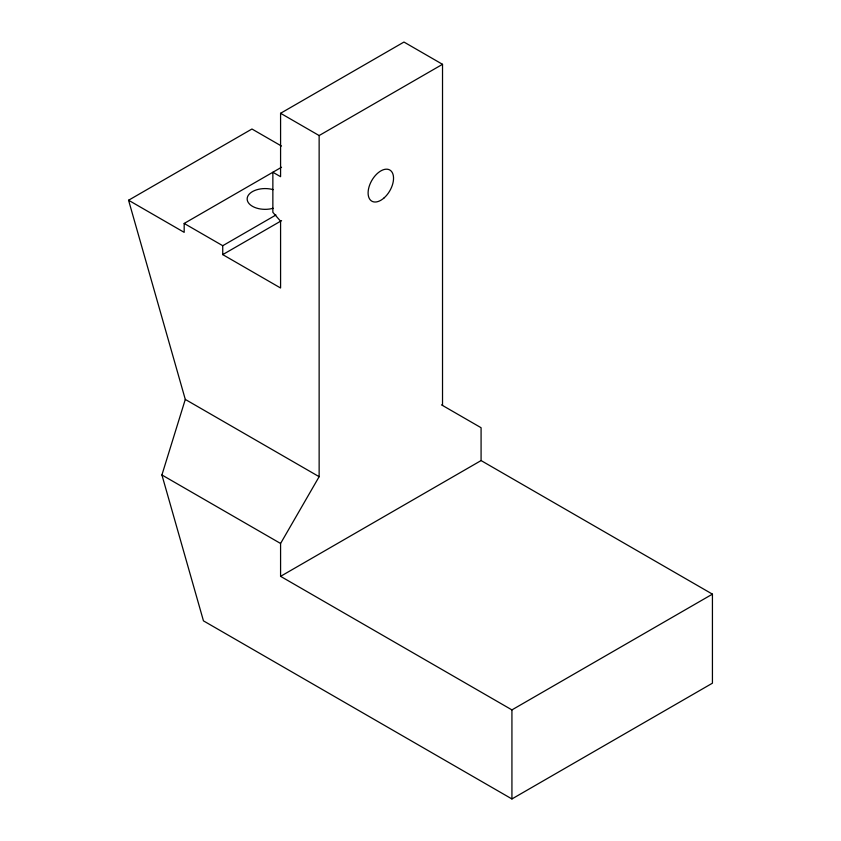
<?xml version="1.0" encoding="UTF-8"?>
<svg xmlns="http://www.w3.org/2000/svg" width="841" height="841" viewBox="0 0 841 841"><rect width="100%" height="100%" fill="white"/><g stroke="black" fill="none" stroke-linecap="round" stroke-linejoin="round"><path stroke-width="1.26" d="M442.524 405.457L442.524 64.315L319.138 135.548L319.138 476.689L280.579 543.475L280.579 576.337L481.084 460.574L712.432 594.145L712.432 683.186L511.927 798.95L203.459 620.858L161.914 474.965L185.293 399.422L128.568 200.242L251.953 129.009L281.462 146.04M275.943 214.991L222.739 245.709L222.739 254.613L280.579 288L280.579 221.215L272.862 212.331L272.862 172.247L280.579 176.694L280.579 113.283L403.964 42.05L442.524 64.315M128.568 200.242L184.179 232.347L184.179 223.443L281.535 167.243M222.739 254.613L281.598 220.626M280.579 576.337L511.927 709.899L712.432 594.145M280.579 113.283L319.138 135.548M184.179 223.443L222.739 245.709M441.525 404.878L481.084 427.722L481.084 460.574M185.293 399.422L319.138 476.689M161.914 474.965L280.579 543.475M511.927 709.899L511.927 798.95M273.115 208.274A17.997 10.386 0 0 1 247.159 198.96A17.997 10.386 0 0 1 273.115 189.645M384.116 197.887A17.997 10.386 -60 0 0 389.825 170.019A17.997 10.386 -60 0 0 368.537 188.889A17.997 10.386 -60 0 0 384.116 197.887"/></g></svg>
